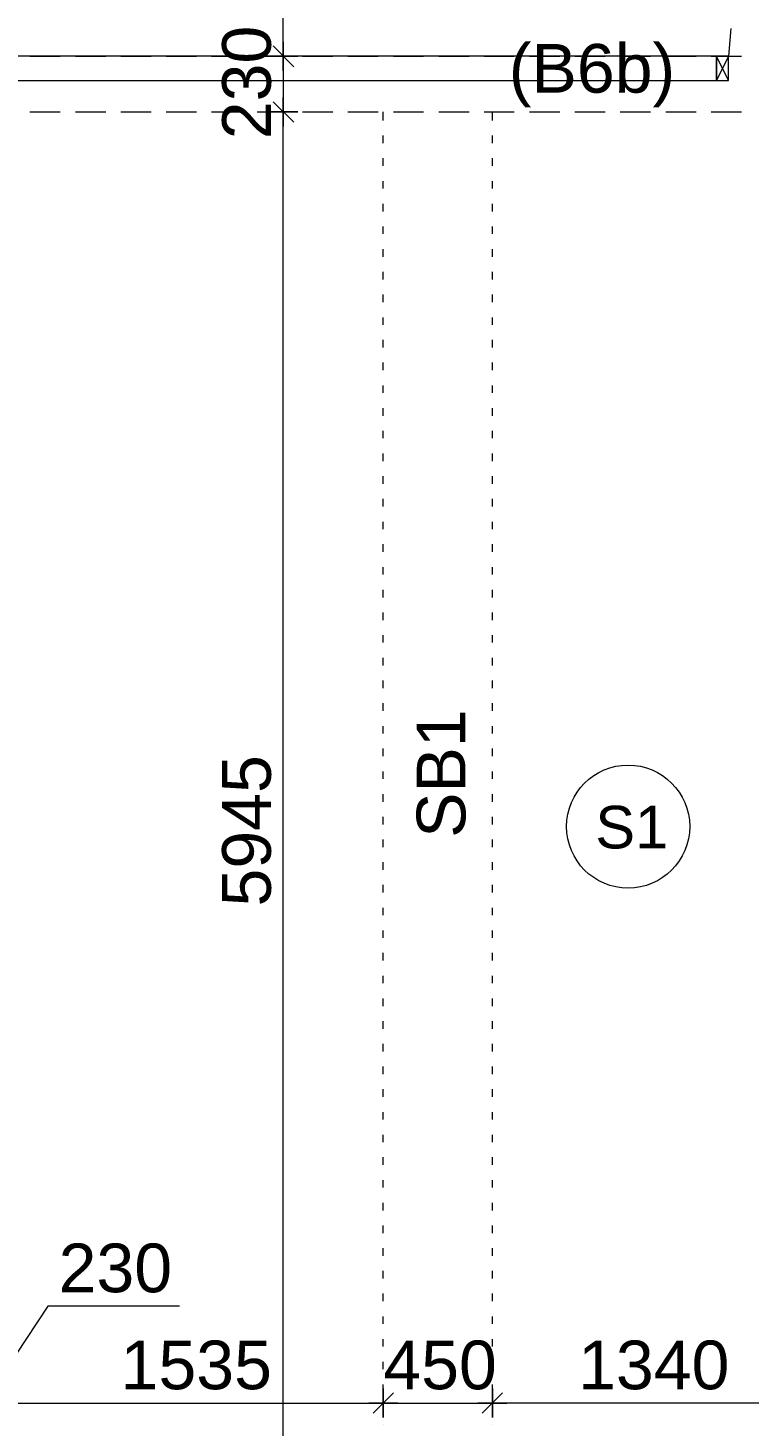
# Model space of a CAD drawing. Header units: millimetres. Extents: x -1303 to 98744, y -1303 to 90097.
# Drawn here: x 56852 to 59829, y 52852 to 58624 of the extents above; entities that cross this region are included whole.
import ezdxf

# ---------------------------------------------------------------- set-up
doc = ezdxf.new("R2010")
doc.units = ezdxf.units.MM
doc.layers.add('PDF_Geometry', color=7, linetype='Continuous')
doc.layers.add('PDF_Text', color=7, linetype='Continuous')
doc.styles.add('PDF ArialMT', font='arial.ttf')

msp = doc.modelspace()

# ---------------------------------------------------------------- linework, layer by layer
at = {"layer": 'PDF_Geometry', "color": 122, "lineweight": 0, "true_color": 0x00b88a}
for points in [[(57905.90629, 58547.39721), (57905.90629, 58527.08693), (57905.90629, 61682.07774), (57905.90629, 61662.61458)], [(57905.90629, 58507.61964), (57905.90629, 58277.42953)], [(57905.90629, 52371.97173), (57905.90629, 52352.50857), (57905.90629, 58257.11924), (57905.90629, 58237.65195)], [(57477.67956, 53346.90668), (56933.50859, 53346.90668), (56668.61951, 52946.6102)], [(56804.02691, 52946.6102), (58298.58694, 52946.6102), (58279.11965, 52946.6102)], [(58318.89722, 52946.6102), (58769.12848, 52946.6102)], [(60088.50353, 52946.6102), (58788.59165, 52946.6102), (58808.90193, 52946.6102)]]:
    msp.add_lwpolyline(points, dxfattribs=at)
at = {"layer": 'PDF_Geometry', "color": 9, "lineweight": 0, "true_color": 0xc0c0c0}
for points in [[(55743.61934, 58507.61964), (55743.61934, 59107.64699), (55643.75391, 59107.64699), (55643.75391, 58406.9112), (56553.52239, 58406.9112), (56553.52239, 57976.99436), (56654.23082, 57976.99436), (56654.23082, 58406.9112), (59694.12865, 58406.9112), (59694.12865, 58507.61964)], [(59694.12865, 58406.9112), (59744.06013, 58406.9112), (59744.06013, 58507.62046), (59694.12865, 58507.62046)]]:
    msp.add_lwpolyline(points, close=True, dxfattribs=at)
for points in [[(59754.21651, 58621.86963), (59744.0593, 58507.61964), (59694.12865, 58406.9112)], [(59744.0593, 58406.9112), (59694.12865, 58507.61964)]]:
    msp.add_lwpolyline(points, dxfattribs=at)
at = {"layer": 'PDF_Geometry', "color": 122, "lineweight": 0, "true_color": 0x00b88a}
for points in [[(57949.0641, 58464.46183), (57863.59148, 58549.93445)], [(57905.90629, 58447.5359), (57905.90629, 58567.70749)], [(57846.66556, 58507.61964), (57965.99003, 58507.61964)], [(57863.59148, 58319.74435), (57949.0641, 58235.11472)], [(57905.90629, 58337.51739), (57905.90629, 58217.34167)], [(57965.99003, 58277.42953), (57846.66556, 58277.42953)], [(58318.89722, 52886.52234), (58318.89722, 53006.69393)], [(58769.12848, 53006.69393), (58769.12848, 52886.52234)], [(58378.98508, 52946.6102), (58258.80936, 52946.6102)], [(58361.21203, 52988.92501), (58276.58241, 52904.29538)], [(58709.04063, 52946.6102), (58829.21222, 52946.6102)], [(58726.81367, 52904.29538), (58811.44329, 52988.92501)]]:
    msp.add_lwpolyline(points, close=True, dxfattribs=at)
at = {"layer": 'PDF_Geometry', "color": 157, "lineweight": 0, "true_color": 0x3f5f7f}
for points in [[(56859.88329, 58507.61964), (56985.13348, 58507.61964)], [(57047.75858, 58507.61964), (57173.01291, 58507.61964)], [(57234.79088, 58507.61964), (57360.0452, 58507.61964)], [(57422.67031, 58507.61964), (57547.9205, 58507.61964)], [(57609.7026, 58507.61964), (57734.9528, 58507.61964)], [(57797.57789, 58507.61964), (57922.83222, 58507.61964)], [(57985.45732, 58507.61964), (58109.86039, 58507.61964)], [(58172.48962, 58507.61964), (58297.73981, 58507.61964)], [(58360.36491, 58507.61964), (58484.77212, 58507.61964)], [(58547.39721, 58507.61964), (58672.64741, 58507.61964)], [(58735.27663, 58507.61964), (58859.6797, 58507.61964)], [(58922.3048, 58507.61964), (59047.55913, 58507.61964)], [(59110.18423, 58507.61964), (59235.43442, 58507.61964)], [(59297.21653, 58507.61964), (59422.46672, 58507.61964)], [(59485.09182, 58507.61964), (59610.34615, 58507.61964)], [(59672.97124, 58507.61964), (59797.37844, 58507.61964)], [(56859.88329, 58277.42953), (56985.13348, 58277.42953)], [(57047.75858, 58277.42953), (57173.01291, 58277.42953)], [(57234.79088, 58277.42953), (57360.0452, 58277.42953)], [(57422.67031, 58277.42953), (57547.9205, 58277.42953)], [(57609.7026, 58277.42953), (57734.9528, 58277.42953)], [(57797.57789, 58277.42953), (57922.83222, 58277.42953)], [(57985.45732, 58277.42953), (58109.86039, 58277.42953)], [(58172.48962, 58277.42953), (58297.73981, 58277.42953)], [(58360.36491, 58277.42953), (58484.77212, 58277.42953)], [(58547.39721, 58277.42953), (58672.64741, 58277.42953)], [(58735.27663, 58277.42953), (58859.6797, 58277.42953)], [(58922.3048, 58277.42953), (59047.55913, 58277.42953)], [(59110.18423, 58277.42953), (59235.43442, 58277.42953)], [(59297.21653, 58277.42953), (59422.46672, 58277.42953)], [(59485.09182, 58277.42953), (59610.34615, 58277.42953)], [(59672.97124, 58277.42953), (59797.37844, 58277.42953)]]:
    msp.add_lwpolyline(points, dxfattribs=at)
at = {"layer": 'PDF_Geometry', "lineweight": 0}
for points in [[(57905.90629, 58507.61964), (57905.90629, 58507.61964)], [(57905.90629, 58507.61964), (57905.90629, 58507.61964)], [(57905.90629, 58277.42953), (57905.90629, 58277.42953)], [(57905.90629, 58277.42953), (57905.90629, 58277.42953)], [(58318.89722, 52946.6102), (58318.89722, 52946.6102)], [(58318.89722, 52946.6102), (58318.89722, 52946.6102)], [(58769.12848, 52946.6102), (58769.12848, 52946.6102)], [(58769.12848, 52946.6102), (58769.12848, 52946.6102)], [(58318.89722, 52857.74909), (58318.89722, 52857.74909)], [(58318.89722, 52857.74909), (58318.89722, 52857.74909)], [(58769.12848, 52857.74909), (58769.12848, 52857.74909)], [(58769.12848, 52857.74909), (58769.12848, 52857.74909)]]:
    msp.add_lwpolyline(points, dxfattribs=at)
at = {"layer": 'PDF_Geometry', "color": 180, "lineweight": 0, "true_color": 0x4f14ff}
for points in [[(58318.89722, 58241.88343), (58318.89722, 58277.42953)], [(58769.12848, 58241.88343), (58769.12848, 58277.42953)], [(58318.89722, 58148.79084), (58318.89722, 58180.10546)], [(58769.12848, 58148.79084), (58769.12848, 58180.10546)], [(58318.89722, 58054.85114), (58318.89722, 58086.16575)], [(58769.12848, 58054.85114), (58769.12848, 58086.16575)], [(58318.89722, 57960.91555), (58318.89722, 57992.22603)], [(58769.12848, 57960.91555), (58769.12848, 57992.22603)], [(58318.89722, 57866.97585), (58318.89722, 57898.28633)], [(58769.12848, 57866.97585), (58769.12848, 57898.28633)], [(58318.89722, 57773.88326), (58318.89722, 57805.19374)], [(58769.12848, 57773.88326), (58769.12848, 57805.19374)], [(58318.89722, 57679.94354), (58318.89722, 57711.25815)], [(58769.12848, 57679.94354), (58769.12848, 57711.25815)], [(58318.89722, 57586.00383), (58318.89722, 57617.31845)], [(58769.12848, 57586.00383), (58769.12848, 57617.31845)], [(58318.89722, 57492.06412), (58318.89722, 57523.37873)], [(58769.12848, 57492.06412), (58769.12848, 57523.37873)], [(58318.89722, 57398.12854), (58318.89722, 57429.43902)], [(58769.12848, 57398.12854), (58769.12848, 57429.43902)], [(58318.89722, 57305.03595), (58318.89722, 57336.34643)], [(58769.12848, 57305.03595), (58769.12848, 57336.34643)], [(58318.89722, 57211.09624), (58318.89722, 57242.40672)], [(58769.12848, 57211.09624), (58769.12848, 57242.40672)], [(58318.89722, 57117.15653), (58318.89722, 57148.47114)], [(58769.12848, 57117.15653), (58769.12848, 57148.47114)], [(58318.89722, 57023.21681), (58318.89722, 57054.53143)], [(58769.12848, 57023.21681), (58769.12848, 57054.53143)], [(58318.89722, 56930.12422), (58318.89722, 56961.43884)], [(58769.12848, 56930.12422), (58769.12848, 56961.43884)], [(58318.89722, 56836.18452), (58318.89722, 56867.49913)], [(58769.12848, 56836.18452), (58769.12848, 56867.49913)], [(58318.89722, 56742.24893), (58318.89722, 56773.55942)], [(58769.12848, 56742.24893), (58769.12848, 56773.55942)], [(58318.89722, 56648.30923), (58318.89722, 56679.61971)], [(58769.12848, 56648.30923), (58769.12848, 56679.61971)], [(58318.89722, 56554.36951), (58318.89722, 56585.68412)], [(58769.12848, 56554.36951), (58769.12848, 56585.68412)], [(58318.89722, 56461.27692), (58318.89722, 56492.59154)], [(58769.12848, 56461.27692), (58769.12848, 56492.59154)], [(58318.89722, 56367.33721), (58318.89722, 56398.65183)], [(58769.12848, 56367.33721), (58769.12848, 56398.65183)], [(58318.89722, 56273.3975), (58318.89722, 56304.71212)], [(58769.12848, 56273.3975), (58769.12848, 56304.71212)], [(58318.89722, 56179.46192), (58318.89722, 56210.7724)], [(58769.12848, 56179.46192), (58769.12848, 56210.7724)], [(58318.89722, 56086.36933), (58318.89722, 56117.67981)], [(58769.12848, 56086.36933), (58769.12848, 56117.67981)], [(58318.89722, 55992.42962), (58318.89722, 56023.74011)], [(58769.12848, 55992.42962), (58769.12848, 56023.74011)], [(58318.89722, 55898.48991), (58318.89722, 55929.80452)], [(58769.12848, 55898.48991), (58769.12848, 55929.80452)], [(58318.89722, 55804.55019), (58318.89722, 55835.86482)], [(58769.12848, 55804.55019), (58769.12848, 55835.86482)], [(58318.89722, 55711.45761), (58318.89722, 55741.9251)], [(58769.12848, 55711.45761), (58769.12848, 55741.9251)], [(58318.89722, 55617.5179), (58318.89722, 55648.83251)], [(58769.12848, 55617.5179), (58769.12848, 55648.83251)], [(58318.89722, 55523.58232), (58318.89722, 55554.8928)], [(58769.12848, 55523.58232), (58769.12848, 55554.8928)], [(58318.89722, 55429.64261), (58318.89722, 55460.95309)], [(58769.12848, 55429.64261), (58769.12848, 55460.95309)], [(58318.89722, 55335.70289), (58318.89722, 55367.01751)], [(58769.12848, 55335.70289), (58769.12848, 55367.01751)], [(58318.89722, 55242.61031), (58318.89722, 55273.92492)], [(58769.12848, 55242.61031), (58769.12848, 55273.92492)], [(58318.89722, 55148.67059), (58318.89722, 55179.98521)], [(58769.12848, 55148.67059), (58769.12848, 55179.98521)], [(58318.89722, 55054.73089), (58318.89722, 55086.0455)], [(58769.12848, 55054.73089), (58769.12848, 55086.0455)], [(58318.89722, 54960.7953), (58318.89722, 54992.10578)], [(58769.12848, 54960.7953), (58769.12848, 54992.10578)], [(58318.89722, 54867.70271), (58318.89722, 54898.16608)], [(58769.12848, 54867.70271), (58769.12848, 54898.16608)], [(58318.89722, 54773.76301), (58318.89722, 54805.07349)], [(58769.12848, 54773.76301), (58769.12848, 54805.07349)], [(58318.89722, 54679.82329), (58318.89722, 54711.1379)], [(58769.12848, 54679.82329), (58769.12848, 54711.1379)], [(58318.89722, 54585.88358), (58318.89722, 54617.1982)], [(58769.12848, 54585.88358), (58769.12848, 54617.1982)], [(58318.89722, 54491.94387), (58318.89722, 54523.25848)], [(58769.12848, 54491.94387), (58769.12848, 54523.25848)], [(58318.89722, 54398.85128), (58318.89722, 54430.16589)], [(58769.12848, 54398.85128), (58769.12848, 54430.16589)], [(58318.89722, 54304.9157), (58318.89722, 54336.22618)], [(58769.12848, 54304.9157), (58769.12848, 54336.22618)], [(58318.89722, 54210.97599), (58318.89722, 54242.28647)], [(58769.12848, 54210.97599), (58769.12848, 54242.28647)], [(58318.89722, 54117.03628), (58318.89722, 54148.35089)], [(58769.12848, 54117.03628), (58769.12848, 54148.35089)], [(58318.89722, 54023.94369), (58318.89722, 54054.41118)], [(58769.12848, 54023.94369), (58769.12848, 54054.41118)], [(58318.89722, 53930.00397), (58318.89722, 53961.31859)], [(58769.12848, 53930.00397), (58769.12848, 53961.31859)], [(58318.89722, 53836.06427), (58318.89722, 53867.37888)], [(58769.12848, 53836.06427), (58769.12848, 53867.37888)], [(58318.89722, 53742.12868), (58318.89722, 53773.43917)], [(58769.12848, 53742.12868), (58769.12848, 53773.43917)], [(58318.89722, 53648.18898), (58318.89722, 53679.49946)], [(58769.12848, 53648.18898), (58769.12848, 53679.49946)], [(58318.89722, 53555.09639), (58318.89722, 53586.40687)], [(58769.12848, 53555.09639), (58769.12848, 53586.40687)], [(58318.89722, 53461.15667), (58318.89722, 53492.47129)], [(58769.12848, 53461.15667), (58769.12848, 53492.47129)], [(58318.89722, 53367.21696), (58318.89722, 53398.53158)], [(58769.12848, 53367.21696), (58769.12848, 53398.53158)], [(58318.89722, 53273.27725), (58318.89722, 53304.59187)], [(58769.12848, 53273.27725), (58769.12848, 53304.59187)], [(58318.89722, 53180.18466), (58318.89722, 53210.65215)], [(58769.12848, 53180.18466), (58769.12848, 53210.65215)], [(58318.89722, 53086.24908), (58318.89722, 53117.55956)], [(58769.12848, 53086.24908), (58769.12848, 53117.55956)], [(58318.89722, 52992.30937), (58318.89722, 53023.61986)], [(58769.12848, 52992.30937), (58769.12848, 53023.61986)], [(58318.89722, 52898.36966), (58318.89722, 52929.68427)], [(58769.12848, 52898.36966), (58769.12848, 52929.68427)]]:
    msp.add_lwpolyline(points, dxfattribs=at)
at = {"layer": 'PDF_Geometry', "color": 6, "lineweight": 0}
msp.add_circle((59329.57452, 55326.96098), 254.08928, dxfattribs=at)

# ---------------------------------------------------------------- texts
at = {"layer": 'PDF_Text', "char_height": 201.084641, "attachment_point": 4, "rotation": 90, "style": 'PDF ArialMT'}
for s, insert in [('230', (57755.43222, 58164.92812)), ('5945', (57755.43222, 54996.90028))]:
    msp.add_mtext(s, dxfattribs=dict(at, insert=insert))
at = {"layer": 'PDF_Text', "color": 6, "attachment_point": 4, "style": 'PDF ArialMT'}
for s, insert, char_height in [('(B6b)', (58836.92868, 58427.45645), 201.084641), ('S1', (59194.27146, 55323.52931), 175.948867)]:
    msp.add_mtext(s, dxfattribs=dict(at, insert=insert, char_height=char_height))
at = {"layer": 'PDF_Text', "color": 6, "insert": (58558.60009, 55280.26748), "char_height": 201.084641, "attachment_point": 4, "rotation": 90, "style": 'PDF ArialMT'}
msp.add_mtext('SB1', dxfattribs=at)
at = {"layer": 'PDF_Text', "char_height": 201.084641, "attachment_point": 4, "style": 'PDF ArialMT'}
for s, insert in [('230', (56978.36997, 53503.28639)), ('1535', (57234.1572, 53102.78077)), ('450', (58318.80252, 53102.78077)), ('1340', (59122.83562, 53102.78077))]:
    msp.add_mtext(s, dxfattribs=dict(at, insert=insert))

doc.saveas('drawing.dxf')
